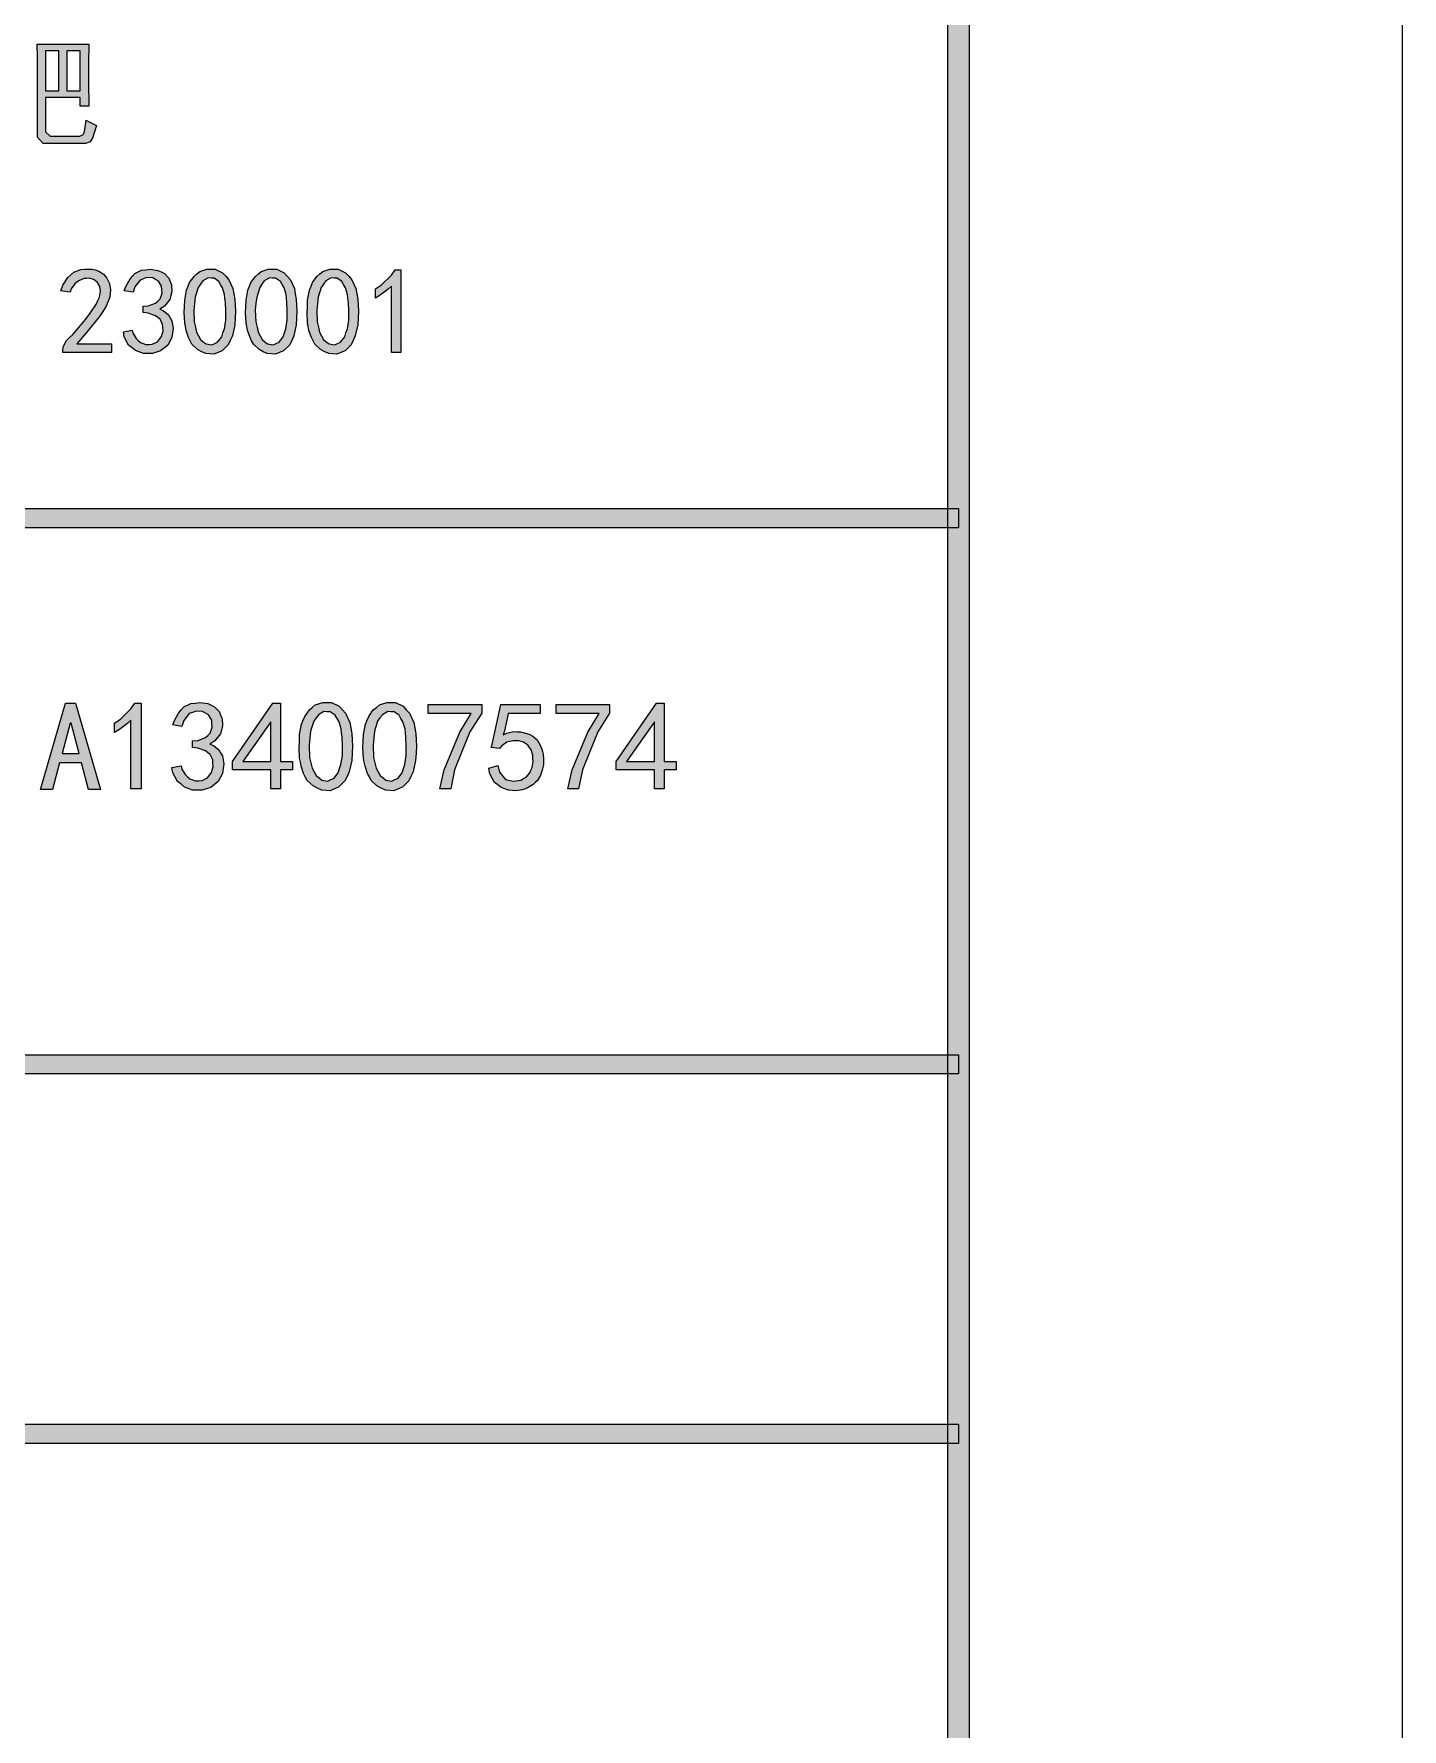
# Model space of a CAD drawing. Header units: millimetres. Extents: x 0 to 414, y 0 to 292.
# Drawn here: x 383.71 to 414.08, y 197.04 to 234.67 of the extents above; entities that cross this region are included whole.
import ezdxf

# ---------------------------------------------------------------- set-up
doc = ezdxf.new("R2010")
doc.units = ezdxf.units.MM

msp = doc.modelspace()

# ---------------------------------------------------------------- hatches: boundary and pattern name
h = msp.add_hatch(color=0)
h.dxf.hatch_style = 2
h.paths.add_polyline_path([(404.473833, 9.609667), (403.997583, 10.085917), (403.997583, 282.380972), (404.473833, 282.857222)])
h = msp.add_hatch(color=0)
h.paths.add_polyline_path([(384.929944, 234.438472), (384.926417, 234.389083), (384.919361, 234.064528), (384.919361, 233.785833), (384.919361, 233.510667), (384.926417, 233.147306), (384.929944, 233.062639), (384.739444, 233.062639), (384.739444, 233.253139), (383.970389, 233.253139), (383.970389, 232.582861), (383.970389, 232.491139), (384.072694, 232.399417), (384.175, 232.399417), (384.675944, 232.399417), (384.732389, 232.399417), (384.806472, 232.431167), (384.820583, 232.466444), (384.831167, 232.498194), (384.855861, 232.639306), (384.866444, 232.752194), (384.919361, 232.720444), (385.039306, 232.660472), (385.102806, 232.635778), (385.064, 232.512306), (385.007556, 232.350028), (384.982861, 232.311222), (384.961694, 232.268889), (384.852333, 232.230083), (384.760611, 232.230083), (384.033889, 232.230083), (383.913944, 232.230083), (383.790472, 232.374722), (383.790472, 232.519361), (383.790472, 234.128028), (383.790472, 234.21975), (383.783417, 234.374972), (383.779889, 234.438472)])
h.paths.add_polyline_path([(384.739444, 233.404833), (384.739444, 234.286778), (384.439583, 234.286778), (384.439583, 233.404833)])
h.paths.add_polyline_path([(384.259667, 233.404833), (384.259667, 234.286778), (383.970389, 234.286778), (383.970389, 233.404833)])
h = msp.add_hatch(color=0)
h.dxf.hatch_style = 2
h.paths.add_polyline_path([(384.351389, 227.640444), (384.358444, 227.721583), (384.432528, 227.862694), (384.503083, 227.929722), (384.570111, 227.993222), (384.7465, 228.190778), (384.852333, 228.328361), (384.961694, 228.465944), (385.099278, 228.674083), (385.131028, 228.748167), (385.162778, 228.825778), (385.187472, 228.952778), (385.180417, 229.005694), (385.169833, 229.058611), (385.120444, 229.146806), (385.078111, 229.182083), (385.035778, 229.217361), (384.937, 229.245583), (384.880556, 229.238528), (384.824111, 229.235), (384.718278, 229.192667), (384.665361, 229.153861), (384.615972, 229.118583), (384.538361, 229.005694), (384.513667, 228.931611), (384.309056, 228.963361), (384.351389, 229.086833), (384.46075, 229.263222), (384.527778, 229.319667), (384.594806, 229.376111), (384.753556, 229.436083), (384.84175, 229.443139), (384.894667, 229.446667), (384.993444, 229.446667), (385.035778, 229.436083), (385.078111, 229.429028), (385.166306, 229.390222), (385.212167, 229.362), (385.2545, 229.333778), (385.332111, 229.245583), (385.360333, 229.185611), (385.388556, 229.129167), (385.409722, 228.988056), (385.402667, 228.903389), (385.395611, 228.82225), (385.310944, 228.624694), (385.236861, 228.508278), (385.162778, 228.395389), (384.8735, 228.035556), (384.661833, 227.788611), (385.430889, 227.788611), (385.430889, 227.598111), (384.351389, 227.598111)])
h = msp.add_hatch(color=0)
h.dxf.hatch_style = 2
h.paths.add_polyline_path([(385.695472, 228.056722), (385.8895, 228.088472), (385.910667, 228.017917), (385.977694, 227.905028), (386.027083, 227.859167), (386.072944, 227.813306), (386.192889, 227.770972), (386.266972, 227.7745), (386.337528, 227.778028), (386.453944, 227.834472), (386.496278, 227.890917), (386.538611, 227.947361), (386.577417, 228.074361), (386.570361, 228.148444), (386.566833, 228.219), (386.510389, 228.331889), (386.457472, 228.370694), (386.408083, 228.4095), (386.245806, 228.465944), (386.132917, 228.483583), (386.132917, 228.621167), (386.245806, 228.63175), (386.408083, 228.691722), (386.457472, 228.737583), (386.510389, 228.786972), (386.55625, 228.910444), (386.549194, 228.988056), (386.542139, 229.065667), (386.475111, 229.178556), (386.411611, 229.213833), (386.348111, 229.249111), (386.210528, 229.256167), (386.139972, 229.227944), (386.065889, 229.20325), (385.953, 229.055083), (385.910667, 228.931611), (385.716639, 228.963361), (385.748389, 229.058611), (385.836583, 229.217361), (385.893028, 229.284389), (385.949472, 229.347889), (386.101167, 229.421972), (386.196417, 229.432556), (386.291667, 229.443139), (386.461, 229.418444), (386.531556, 229.383167), (386.605639, 229.347889), (386.707944, 229.242056), (386.736167, 229.1715), (386.764389, 229.097417), (386.771444, 228.942194), (386.750278, 228.857528), (386.729111, 228.769333), (386.609167, 228.621167), (386.506861, 228.557667), (386.580944, 228.525917), (386.697361, 228.430667), (386.736167, 228.367167), (386.774972, 228.300139), (386.803194, 228.134333), (386.789083, 228.0285), (386.774972, 227.926194), (386.68325, 227.756861), (386.602111, 227.693361), (386.520972, 227.629861), (386.341056, 227.569889), (386.23875, 227.569889), (386.139972, 227.573417), (385.963583, 227.636917), (385.8895, 227.700417), (385.811889, 227.760389), (385.716639, 227.940306)])
h = msp.add_hatch(color=0)
h.paths.add_polyline_path([(387.050139, 228.617639), (387.057194, 228.75875), (387.096, 228.981), (387.131278, 229.065667), (387.166556, 229.146806), (387.265333, 229.284389), (387.328833, 229.337306), (387.392333, 229.390222), (387.547556, 229.443139), (387.642806, 229.443139), (387.734528, 229.443139), (387.896806, 229.365528), (387.967361, 229.287917), (388.037917, 229.210306), (388.126111, 229.016278), (388.147278, 228.899861), (388.168444, 228.779917), (388.182556, 228.511806), (388.1755, 228.360111), (388.168444, 228.208417), (388.115528, 227.961472), (388.069667, 227.862694), (388.023806, 227.767444), (387.886222, 227.633389), (387.798028, 227.598111), (387.706306, 227.559306), (387.526389, 227.569889), (387.434667, 227.612222), (387.342944, 227.658083), (387.215944, 227.778028), (387.177139, 227.852111), (387.141861, 227.929722), (387.088944, 228.084944), (387.071306, 228.169611), (387.057194, 228.25075), (387.046611, 228.476528)])
h.paths.add_polyline_path([(387.275917, 228.681139), (387.258278, 228.532972), (387.268861, 228.271917), (387.297083, 228.159028), (387.321778, 228.042611), (387.409972, 227.880333), (387.469944, 227.830944), (387.533444, 227.785083), (387.656917, 227.767444), (387.723944, 227.795667), (387.787444, 227.823889), (387.879167, 227.940306), (387.907389, 228.0285), (387.939139, 228.116694), (387.967361, 228.310722), (387.967361, 228.413028), (387.967361, 228.518861), (387.960306, 228.705833), (387.949722, 228.7905), (387.942667, 228.878694), (387.896806, 229.030389), (387.854472, 229.100944), (387.815667, 229.1715), (387.709833, 229.242056), (387.642806, 229.245583), (387.575778, 229.249111), (387.459361, 229.182083), (387.406444, 229.111528), (387.357056, 229.040972), (387.290028, 228.825778)])
h = msp.add_hatch(color=0)
h.paths.add_polyline_path([(388.415389, 228.617639), (388.418917, 228.75875), (388.46125, 228.981), (388.496528, 229.065667), (388.528278, 229.146806), (388.627056, 229.284389), (388.694083, 229.337306), (388.757583, 229.390222), (388.912806, 229.443139), (389.008056, 229.443139), (389.099778, 229.443139), (389.262056, 229.365528), (389.332611, 229.287917), (389.403167, 229.210306), (389.491361, 229.016278), (389.512528, 228.899861), (389.533694, 228.779917), (389.547806, 228.511806), (389.54075, 228.360111), (389.533694, 228.208417), (389.480778, 227.961472), (389.434917, 227.862694), (389.389056, 227.767444), (389.251472, 227.633389), (389.163278, 227.598111), (389.071556, 227.559306), (388.888111, 227.569889), (388.799917, 227.612222), (388.708194, 227.658083), (388.581194, 227.778028), (388.542389, 227.852111), (388.507111, 227.929722), (388.454194, 228.084944), (388.436556, 228.169611), (388.418917, 228.25075), (388.408333, 228.476528)])
h.paths.add_polyline_path([(388.637639, 228.681139), (388.623528, 228.532972), (388.634111, 228.271917), (388.662333, 228.159028), (388.687028, 228.042611), (388.775222, 227.880333), (388.835194, 227.830944), (388.898694, 227.785083), (389.022167, 227.767444), (389.085667, 227.795667), (389.152694, 227.823889), (389.244417, 227.940306), (389.272639, 228.0285), (389.304389, 228.116694), (389.332611, 228.310722), (389.332611, 228.413028), (389.332611, 228.518861), (389.325556, 228.705833), (389.314972, 228.7905), (389.307917, 228.878694), (389.262056, 229.030389), (389.219722, 229.100944), (389.180917, 229.1715), (389.075083, 229.242056), (389.008056, 229.245583), (388.941028, 229.249111), (388.824611, 229.182083), (388.771694, 229.111528), (388.722306, 229.040972), (388.655278, 228.825778)])
h = msp.add_hatch(color=0)
h.paths.add_polyline_path([(389.780639, 228.617639), (389.784167, 228.75875), (389.8265, 228.981), (389.861778, 229.065667), (389.893528, 229.146806), (389.992306, 229.284389), (390.055806, 229.337306), (390.122833, 229.390222), (390.278056, 229.443139), (390.373306, 229.443139), (390.465028, 229.443139), (390.627306, 229.365528), (390.697861, 229.287917), (390.768417, 229.210306), (390.856611, 229.016278), (390.877778, 228.899861), (390.898944, 228.779917), (390.913056, 228.511806), (390.906, 228.360111), (390.898944, 228.208417), (390.8425, 227.961472), (390.800167, 227.862694), (390.754306, 227.767444), (390.616722, 227.633389), (390.525, 227.598111), (390.436806, 227.559306), (390.253361, 227.569889), (390.165167, 227.612222), (390.073444, 227.658083), (389.946444, 227.778028), (389.907639, 227.852111), (389.872361, 227.929722), (389.815917, 228.084944), (389.801806, 228.169611), (389.784167, 228.25075), (389.773583, 228.476528)])
h.paths.add_polyline_path([(390.002889, 228.681139), (389.988778, 228.532972), (389.999361, 228.271917), (390.024056, 228.159028), (390.052278, 228.042611), (390.140472, 227.880333), (390.200444, 227.830944), (390.263944, 227.785083), (390.387417, 227.767444), (390.450917, 227.795667), (390.514417, 227.823889), (390.609667, 227.940306), (390.637889, 228.0285), (390.669639, 228.116694), (390.697861, 228.310722), (390.697861, 228.413028), (390.697861, 228.518861), (390.690806, 228.705833), (390.680222, 228.7905), (390.673167, 228.878694), (390.623778, 229.030389), (390.584972, 229.100944), (390.546167, 229.1715), (390.440333, 229.242056), (390.373306, 229.245583), (390.306278, 229.249111), (390.189861, 229.182083), (390.136944, 229.111528), (390.087556, 229.040972), (390.020528, 228.825778)])
h = msp.add_hatch(color=0)
h.dxf.hatch_style = 2
h.paths.add_polyline_path([(391.646833, 229.069194), (391.576278, 228.998639), (391.399889, 228.868111), (391.294056, 228.801083), (391.294056, 229.005694), (391.428111, 229.097417), (391.646833, 229.309083), (391.7315, 229.432556), (391.8585, 229.432556), (391.8585, 227.598111), (391.646833, 227.598111)])
h = msp.add_hatch(color=0)
h.dxf.hatch_style = 2
h.paths.add_polyline_path([(404.237472, 224.130306), (404.237472, 223.706972), (354.957944, 223.706972), (354.957944, 224.130306)])
h = msp.add_hatch(color=0)
h.paths.add_polyline_path([(385.187472, 217.896722), (384.922889, 217.896722), (384.767667, 218.485861), (384.280833, 218.485861), (384.125611, 217.896722), (383.8575, 217.896722), (384.411361, 219.815833), (384.633611, 219.815833)])
h.paths.add_polyline_path([(384.711222, 218.697528), (384.534833, 219.371333), (384.513667, 219.371333), (384.33375, 218.697528)])
h = msp.add_hatch(color=0)
h.dxf.hatch_style = 2
h.paths.add_polyline_path([(385.864806, 219.438361), (385.79425, 219.367806), (385.610806, 219.230222), (385.497917, 219.163194), (385.497917, 219.371333), (385.639028, 219.466583), (385.864806, 219.688833), (385.953, 219.815833), (386.087056, 219.815833), (386.087056, 217.907306), (385.864806, 217.907306)])
h = msp.add_hatch(color=0)
h.dxf.hatch_style = 2
h.paths.add_polyline_path([(386.774972, 218.387083), (386.976056, 218.418833), (386.997222, 218.348278), (387.067778, 218.228333), (387.117167, 218.178944), (387.170083, 218.133083), (387.293556, 218.09075), (387.367639, 218.09075), (387.441722, 218.094278), (387.561667, 218.15425), (387.607528, 218.214222), (387.649861, 218.270667), (387.688667, 218.404722), (387.685139, 218.478806), (387.678083, 218.556417), (387.621639, 218.672833), (387.568722, 218.711639), (387.515806, 218.753972), (387.346472, 218.813944), (387.230056, 218.828056), (387.230056, 218.972694), (387.346472, 218.983278), (387.515806, 219.046778), (387.568722, 219.096167), (387.621639, 219.145556), (387.6675, 219.276083), (387.660444, 219.357222), (387.656917, 219.434833), (387.582833, 219.55125), (387.519333, 219.590056), (387.452306, 219.625333), (387.311194, 219.632389), (387.233583, 219.604167), (387.1595, 219.579472), (387.039556, 219.42425), (386.997222, 219.293722), (386.796139, 219.329), (386.831417, 219.427778), (386.923139, 219.593583), (386.979583, 219.660611), (387.039556, 219.727639), (387.194778, 219.80525), (387.297083, 219.815833), (387.395861, 219.826417), (387.57225, 219.801722), (387.646333, 219.766444), (387.720417, 219.731167), (387.82625, 219.618278), (387.854472, 219.544194), (387.886222, 219.470111), (387.896806, 219.307833), (387.872111, 219.216111), (387.850944, 219.127917), (387.723944, 218.972694), (387.618111, 218.905667), (387.695722, 218.873917), (387.815667, 218.775139), (387.854472, 218.708111), (387.896806, 218.641083), (387.925028, 218.464694), (387.910917, 218.358861), (387.896806, 218.2495), (387.801556, 218.076639), (387.716889, 218.009611), (387.63575, 217.942583), (387.44525, 217.879083), (387.339417, 217.882611), (387.233583, 217.882611), (387.053667, 217.949639), (386.976056, 218.013139), (386.898444, 218.076639), (386.796139, 218.263611)])
h = msp.add_hatch(color=0)
h.paths.add_polyline_path([(388.96925, 218.330639), (388.115528, 218.330639), (388.115528, 218.517611), (389.015111, 219.815833), (389.180917, 219.815833), (389.180917, 218.517611), (389.449028, 218.517611), (389.449028, 218.330639), (389.180917, 218.330639), (389.180917, 217.907306), (388.96925, 217.907306)])
h.paths.add_polyline_path([(388.96925, 218.517611), (388.96925, 219.396028), (388.348361, 218.517611)])
h = msp.add_hatch(color=0)
h.paths.add_polyline_path([(389.60425, 218.969167), (389.607778, 219.113806), (389.650111, 219.346639), (389.685389, 219.434833), (389.720667, 219.5195), (389.8265, 219.660611), (389.89, 219.717056), (389.957028, 219.7735), (390.122833, 219.826417), (390.218083, 219.826417), (390.316861, 219.826417), (390.486194, 219.748806), (390.55675, 219.667667), (390.627306, 219.586528), (390.722556, 219.385444), (390.743722, 219.261972), (390.768417, 219.1385), (390.782528, 218.859806), (390.771944, 218.701056), (390.764889, 218.542306), (390.708444, 218.284778), (390.662583, 218.186), (390.613194, 218.087222), (390.472083, 217.946111), (390.380361, 217.907306), (390.285111, 217.8685), (390.098139, 217.879083), (390.002889, 217.924944), (389.907639, 217.974333), (389.773583, 218.097806), (389.734778, 218.175417), (389.695972, 218.253028), (389.643056, 218.415306), (389.625417, 218.5035), (389.607778, 218.588167), (389.597194, 218.821)])
h.paths.add_polyline_path([(389.837083, 219.036194), (389.819444, 218.880972), (389.830028, 218.609333), (389.85825, 218.489389), (389.886472, 218.372972), (389.978194, 218.203639), (390.041694, 218.15425), (390.105194, 218.101333), (390.235722, 218.083694), (390.30275, 218.115444), (390.369778, 218.143667), (390.465028, 218.267139), (390.496778, 218.358861), (390.525, 218.450583), (390.55675, 218.648139), (390.55675, 218.7575), (390.55675, 218.866861), (390.549694, 219.060889), (390.539111, 219.152611), (390.532056, 219.240806), (390.482667, 219.399556), (390.440333, 219.473639), (390.398, 219.544194), (390.288639, 219.618278), (390.218083, 219.621806), (390.147528, 219.625333), (390.027583, 219.554778), (389.974667, 219.484222), (389.92175, 219.410139), (389.851194, 219.187889)])
h = msp.add_hatch(color=0)
h.paths.add_polyline_path([(391.022417, 218.969167), (391.029472, 219.113806), (391.068278, 219.346639), (391.107083, 219.434833), (391.142361, 219.5195), (391.244667, 219.660611), (391.311694, 219.717056), (391.378722, 219.7735), (391.541, 219.826417), (391.639778, 219.826417), (391.735028, 219.826417), (391.904361, 219.748806), (391.974917, 219.667667), (392.049, 219.586528), (392.14425, 219.385444), (392.165417, 219.261972), (392.186583, 219.1385), (392.200694, 218.859806), (392.193639, 218.701056), (392.183056, 218.542306), (392.130139, 218.284778), (392.08075, 218.186), (392.034889, 218.087222), (391.893778, 217.946111), (391.798528, 217.907306), (391.703278, 217.8685), (391.516306, 217.879083), (391.421056, 217.924944), (391.325806, 217.974333), (391.195278, 218.097806), (391.156472, 218.175417), (391.117667, 218.253028), (391.061222, 218.415306), (391.043583, 218.5035), (391.029472, 218.588167), (391.015361, 218.821)])
h.paths.add_polyline_path([(391.25525, 219.036194), (391.237611, 218.880972), (391.248194, 218.609333), (391.276417, 218.489389), (391.304639, 218.372972), (391.396361, 218.203639), (391.459861, 218.15425), (391.523361, 218.101333), (391.653889, 218.083694), (391.720917, 218.115444), (391.787944, 218.143667), (391.883194, 218.267139), (391.914944, 218.358861), (391.946694, 218.450583), (391.974917, 218.648139), (391.974917, 218.7575), (391.974917, 218.866861), (391.967861, 219.060889), (391.960806, 219.152611), (391.950222, 219.240806), (391.900833, 219.399556), (391.8585, 219.473639), (391.819694, 219.544194), (391.706806, 219.618278), (391.639778, 219.621806), (391.569222, 219.625333), (391.44575, 219.554778), (391.392833, 219.484222), (391.339917, 219.410139), (391.272889, 219.187889)])
h = msp.add_hatch(color=0)
h.dxf.hatch_style = 2
h.paths.add_polyline_path([(392.719278, 217.907306), (392.818056, 218.330639), (393.167306, 219.166722), (393.417778, 219.583), (392.465278, 219.583), (392.465278, 219.784083), (393.650611, 219.784083), (393.650611, 219.593583), (393.389556, 219.173778), (393.047361, 218.330639), (392.962694, 217.907306)])
h = msp.add_hatch(color=0)
h.dxf.hatch_style = 2
h.paths.add_polyline_path([(394.006917, 218.429417), (394.045722, 218.28125), (394.17625, 218.115444), (394.2715, 218.097806), (394.36675, 218.080167), (394.518444, 218.101333), (394.578417, 218.136611), (394.634861, 218.171889), (394.719528, 218.267139), (394.744222, 218.323583), (394.768917, 218.383556), (394.790083, 218.514083), (394.786556, 218.584639), (394.786556, 218.658722), (394.74775, 218.778667), (394.708944, 218.828056), (394.673667, 218.880972), (394.581944, 218.944472), (394.5255, 218.962111), (394.472583, 218.97975), (394.345583, 218.97975), (394.278556, 218.962111), (394.208, 218.944472), (394.095111, 218.866861), (394.04925, 218.806889), (393.862278, 218.828056), (393.872861, 218.863333), (393.978694, 219.339583), (394.073944, 219.784083), (394.948833, 219.784083), (394.948833, 219.583), (394.23975, 219.583), (394.211528, 219.434833), (394.155083, 219.194944), (394.126861, 219.10675), (394.211528, 219.145556), (394.36675, 219.180833), (394.437306, 219.177306), (394.511389, 219.177306), (394.648972, 219.142028), (394.716, 219.113806), (394.783028, 219.082056), (394.878278, 218.997389), (394.910028, 218.944472), (394.941778, 218.891556), (394.984111, 218.78925), (394.998222, 218.736333), (395.012333, 218.683417), (395.022917, 218.567), (395.019389, 218.507028), (395.019389, 218.447056), (394.991167, 218.323583), (394.97, 218.256556), (394.948833, 218.193056), (394.881806, 218.09075), (394.835944, 218.048417), (394.793611, 218.006083), (394.68425, 217.939056), (394.62075, 217.914361), (394.55725, 217.889667), (394.409083, 217.8685), (394.327944, 217.875556), (394.243278, 217.882611), (394.084528, 217.942583), (394.010444, 217.999028), (393.936361, 218.051944), (393.834056, 218.242444), (393.805833, 218.372972)])
h = msp.add_hatch(color=0)
h.dxf.hatch_style = 2
h.paths.add_polyline_path([(395.559139, 217.907306), (395.657917, 218.330639), (396.007167, 219.166722), (396.257639, 219.583), (395.305139, 219.583), (395.305139, 219.784083), (396.490472, 219.784083), (396.490472, 219.593583), (396.229417, 219.173778), (395.887222, 218.330639), (395.802556, 217.907306)])
h = msp.add_hatch(color=0)
h.paths.add_polyline_path([(397.488833, 218.330639), (396.635111, 218.330639), (396.635111, 218.517611), (397.531167, 219.815833), (397.7005, 219.815833), (397.7005, 218.517611), (397.965083, 218.517611), (397.965083, 218.330639), (397.7005, 218.330639), (397.7005, 217.907306), (397.488833, 217.907306)])
h.paths.add_polyline_path([(397.488833, 218.517611), (397.488833, 219.396028), (396.867944, 218.517611)])
h = msp.add_hatch(color=0)
h.dxf.hatch_style = 2
h.paths.add_polyline_path([(404.237472, 212.008861), (404.237472, 211.585528), (354.957944, 211.585528), (354.957944, 212.008861)])
h = msp.add_hatch(color=0)
h.dxf.hatch_style = 2
h.paths.add_polyline_path([(404.237472, 203.806778), (404.237472, 203.383444), (354.957944, 203.383444), (354.957944, 203.806778)])

# ---------------------------------------------------------------- linework, layer by layer
at = {"color": 0, "lineweight": 0}
for points in [[(0, 0), (0, 292.466889), (414.0835, 292.466889), (414.0835, 0)], [(404.473833, 9.609667), (403.997583, 10.085917), (403.997583, 282.380972), (404.473833, 282.857222)], [(384.929944, 234.438472), (384.926417, 234.389083), (384.919361, 234.064528), (384.919361, 233.785833), (384.919361, 233.510667), (384.926417, 233.147306), (384.929944, 233.062639), (384.739444, 233.062639), (384.739444, 233.253139), (383.970389, 233.253139), (383.970389, 232.582861), (383.970389, 232.491139), (384.072694, 232.399417), (384.175, 232.399417), (384.675944, 232.399417), (384.732389, 232.399417), (384.806472, 232.431167), (384.820583, 232.466444), (384.831167, 232.498194), (384.855861, 232.639306), (384.866444, 232.752194), (384.919361, 232.720444), (385.039306, 232.660472), (385.102806, 232.635778), (385.064, 232.512306), (385.007556, 232.350028), (384.982861, 232.311222), (384.961694, 232.268889), (384.852333, 232.230083), (384.760611, 232.230083), (384.033889, 232.230083), (383.913944, 232.230083), (383.790472, 232.374722), (383.790472, 232.519361), (383.790472, 234.128028), (383.790472, 234.21975), (383.783417, 234.374972), (383.779889, 234.438472)], [(384.259667, 233.404833), (384.259667, 234.286778), (383.970389, 234.286778), (383.970389, 233.404833)], [(384.739444, 233.404833), (384.739444, 234.286778), (384.439583, 234.286778), (384.439583, 233.404833)], [(384.351389, 227.640444), (384.358444, 227.721583), (384.432528, 227.862694), (384.503083, 227.929722), (384.570111, 227.993222), (384.7465, 228.190778), (384.852333, 228.328361), (384.961694, 228.465944), (385.099278, 228.674083), (385.131028, 228.748167), (385.162778, 228.825778), (385.187472, 228.952778), (385.180417, 229.005694), (385.169833, 229.058611), (385.120444, 229.146806), (385.078111, 229.182083), (385.035778, 229.217361), (384.937, 229.245583), (384.880556, 229.238528), (384.824111, 229.235), (384.718278, 229.192667), (384.665361, 229.153861), (384.615972, 229.118583), (384.538361, 229.005694), (384.513667, 228.931611), (384.309056, 228.963361), (384.351389, 229.086833), (384.46075, 229.263222), (384.527778, 229.319667), (384.594806, 229.376111), (384.753556, 229.436083), (384.84175, 229.443139), (384.894667, 229.446667), (384.993444, 229.446667), (385.035778, 229.436083), (385.078111, 229.429028), (385.166306, 229.390222), (385.212167, 229.362), (385.2545, 229.333778), (385.332111, 229.245583), (385.360333, 229.185611), (385.388556, 229.129167), (385.409722, 228.988056), (385.402667, 228.903389), (385.395611, 228.82225), (385.310944, 228.624694), (385.236861, 228.508278), (385.162778, 228.395389), (384.8735, 228.035556), (384.661833, 227.788611), (385.430889, 227.788611), (385.430889, 227.598111), (384.351389, 227.598111)], [(385.695472, 228.056722), (385.8895, 228.088472), (385.910667, 228.017917), (385.977694, 227.905028), (386.027083, 227.859167), (386.072944, 227.813306), (386.192889, 227.770972), (386.266972, 227.7745), (386.337528, 227.778028), (386.453944, 227.834472), (386.496278, 227.890917), (386.538611, 227.947361), (386.577417, 228.074361), (386.570361, 228.148444), (386.566833, 228.219), (386.510389, 228.331889), (386.457472, 228.370694), (386.408083, 228.4095), (386.245806, 228.465944), (386.132917, 228.483583), (386.132917, 228.621167), (386.245806, 228.63175), (386.408083, 228.691722), (386.457472, 228.737583), (386.510389, 228.786972), (386.55625, 228.910444), (386.549194, 228.988056), (386.542139, 229.065667), (386.475111, 229.178556), (386.411611, 229.213833), (386.348111, 229.249111), (386.210528, 229.256167), (386.139972, 229.227944), (386.065889, 229.20325), (385.953, 229.055083), (385.910667, 228.931611), (385.716639, 228.963361), (385.748389, 229.058611), (385.836583, 229.217361), (385.893028, 229.284389), (385.949472, 229.347889), (386.101167, 229.421972), (386.196417, 229.432556), (386.291667, 229.443139), (386.461, 229.418444), (386.531556, 229.383167), (386.605639, 229.347889), (386.707944, 229.242056), (386.736167, 229.1715), (386.764389, 229.097417), (386.771444, 228.942194), (386.750278, 228.857528), (386.729111, 228.769333), (386.609167, 228.621167), (386.506861, 228.557667), (386.580944, 228.525917), (386.697361, 228.430667), (386.736167, 228.367167), (386.774972, 228.300139), (386.803194, 228.134333), (386.789083, 228.0285), (386.774972, 227.926194), (386.68325, 227.756861), (386.602111, 227.693361), (386.520972, 227.629861), (386.341056, 227.569889), (386.23875, 227.569889), (386.139972, 227.573417), (385.963583, 227.636917), (385.8895, 227.700417), (385.811889, 227.760389), (385.716639, 227.940306)], [(387.050139, 228.617639), (387.057194, 228.75875), (387.096, 228.981), (387.131278, 229.065667), (387.166556, 229.146806), (387.265333, 229.284389), (387.328833, 229.337306), (387.392333, 229.390222), (387.547556, 229.443139), (387.642806, 229.443139), (387.734528, 229.443139), (387.896806, 229.365528), (387.967361, 229.287917), (388.037917, 229.210306), (388.126111, 229.016278), (388.147278, 228.899861), (388.168444, 228.779917), (388.182556, 228.511806), (388.1755, 228.360111), (388.168444, 228.208417), (388.115528, 227.961472), (388.069667, 227.862694), (388.023806, 227.767444), (387.886222, 227.633389), (387.798028, 227.598111), (387.706306, 227.559306), (387.526389, 227.569889), (387.434667, 227.612222), (387.342944, 227.658083), (387.215944, 227.778028), (387.177139, 227.852111), (387.141861, 227.929722), (387.088944, 228.084944), (387.071306, 228.169611), (387.057194, 228.25075), (387.046611, 228.476528)], [(387.275917, 228.681139), (387.258278, 228.532972), (387.268861, 228.271917), (387.297083, 228.159028), (387.321778, 228.042611), (387.409972, 227.880333), (387.469944, 227.830944), (387.533444, 227.785083), (387.656917, 227.767444), (387.723944, 227.795667), (387.787444, 227.823889), (387.879167, 227.940306), (387.907389, 228.0285), (387.939139, 228.116694), (387.967361, 228.310722), (387.967361, 228.413028), (387.967361, 228.518861), (387.960306, 228.705833), (387.949722, 228.7905), (387.942667, 228.878694), (387.896806, 229.030389), (387.854472, 229.100944), (387.815667, 229.1715), (387.709833, 229.242056), (387.642806, 229.245583), (387.575778, 229.249111), (387.459361, 229.182083), (387.406444, 229.111528), (387.357056, 229.040972), (387.290028, 228.825778)], [(388.415389, 228.617639), (388.418917, 228.75875), (388.46125, 228.981), (388.496528, 229.065667), (388.528278, 229.146806), (388.627056, 229.284389), (388.694083, 229.337306), (388.757583, 229.390222), (388.912806, 229.443139), (389.008056, 229.443139), (389.099778, 229.443139), (389.262056, 229.365528), (389.332611, 229.287917), (389.403167, 229.210306), (389.491361, 229.016278), (389.512528, 228.899861), (389.533694, 228.779917), (389.547806, 228.511806), (389.54075, 228.360111), (389.533694, 228.208417), (389.480778, 227.961472), (389.434917, 227.862694), (389.389056, 227.767444), (389.251472, 227.633389), (389.163278, 227.598111), (389.071556, 227.559306), (388.888111, 227.569889), (388.799917, 227.612222), (388.708194, 227.658083), (388.581194, 227.778028), (388.542389, 227.852111), (388.507111, 227.929722), (388.454194, 228.084944), (388.436556, 228.169611), (388.418917, 228.25075), (388.408333, 228.476528)], [(388.637639, 228.681139), (388.623528, 228.532972), (388.634111, 228.271917), (388.662333, 228.159028), (388.687028, 228.042611), (388.775222, 227.880333), (388.835194, 227.830944), (388.898694, 227.785083), (389.022167, 227.767444), (389.085667, 227.795667), (389.152694, 227.823889), (389.244417, 227.940306), (389.272639, 228.0285), (389.304389, 228.116694), (389.332611, 228.310722), (389.332611, 228.413028), (389.332611, 228.518861), (389.325556, 228.705833), (389.314972, 228.7905), (389.307917, 228.878694), (389.262056, 229.030389), (389.219722, 229.100944), (389.180917, 229.1715), (389.075083, 229.242056), (389.008056, 229.245583), (388.941028, 229.249111), (388.824611, 229.182083), (388.771694, 229.111528), (388.722306, 229.040972), (388.655278, 228.825778)], [(389.780639, 228.617639), (389.784167, 228.75875), (389.8265, 228.981), (389.861778, 229.065667), (389.893528, 229.146806), (389.992306, 229.284389), (390.055806, 229.337306), (390.122833, 229.390222), (390.278056, 229.443139), (390.373306, 229.443139), (390.465028, 229.443139), (390.627306, 229.365528), (390.697861, 229.287917), (390.768417, 229.210306), (390.856611, 229.016278), (390.877778, 228.899861), (390.898944, 228.779917), (390.913056, 228.511806), (390.906, 228.360111), (390.898944, 228.208417), (390.8425, 227.961472), (390.800167, 227.862694), (390.754306, 227.767444), (390.616722, 227.633389), (390.525, 227.598111), (390.436806, 227.559306), (390.253361, 227.569889), (390.165167, 227.612222), (390.073444, 227.658083), (389.946444, 227.778028), (389.907639, 227.852111), (389.872361, 227.929722), (389.815917, 228.084944), (389.801806, 228.169611), (389.784167, 228.25075), (389.773583, 228.476528)], [(390.002889, 228.681139), (389.988778, 228.532972), (389.999361, 228.271917), (390.024056, 228.159028), (390.052278, 228.042611), (390.140472, 227.880333), (390.200444, 227.830944), (390.263944, 227.785083), (390.387417, 227.767444), (390.450917, 227.795667), (390.514417, 227.823889), (390.609667, 227.940306), (390.637889, 228.0285), (390.669639, 228.116694), (390.697861, 228.310722), (390.697861, 228.413028), (390.697861, 228.518861), (390.690806, 228.705833), (390.680222, 228.7905), (390.673167, 228.878694), (390.623778, 229.030389), (390.584972, 229.100944), (390.546167, 229.1715), (390.440333, 229.242056), (390.373306, 229.245583), (390.306278, 229.249111), (390.189861, 229.182083), (390.136944, 229.111528), (390.087556, 229.040972), (390.020528, 228.825778)], [(391.646833, 229.069194), (391.576278, 228.998639), (391.399889, 228.868111), (391.294056, 228.801083), (391.294056, 229.005694), (391.428111, 229.097417), (391.646833, 229.309083), (391.7315, 229.432556), (391.8585, 229.432556), (391.8585, 227.598111), (391.646833, 227.598111)], [(404.237472, 224.130306), (404.237472, 223.706972), (354.957944, 223.706972), (354.957944, 224.130306)], [(385.187472, 217.896722), (384.922889, 217.896722), (384.767667, 218.485861), (384.280833, 218.485861), (384.125611, 217.896722), (383.8575, 217.896722), (384.411361, 219.815833), (384.633611, 219.815833)], [(385.864806, 219.438361), (385.79425, 219.367806), (385.610806, 219.230222), (385.497917, 219.163194), (385.497917, 219.371333), (385.639028, 219.466583), (385.864806, 219.688833), (385.953, 219.815833), (386.087056, 219.815833), (386.087056, 217.907306), (385.864806, 217.907306)], [(386.774972, 218.387083), (386.976056, 218.418833), (386.997222, 218.348278), (387.067778, 218.228333), (387.117167, 218.178944), (387.170083, 218.133083), (387.293556, 218.09075), (387.367639, 218.09075), (387.441722, 218.094278), (387.561667, 218.15425), (387.607528, 218.214222), (387.649861, 218.270667), (387.688667, 218.404722), (387.685139, 218.478806), (387.678083, 218.556417), (387.621639, 218.672833), (387.568722, 218.711639), (387.515806, 218.753972), (387.346472, 218.813944), (387.230056, 218.828056), (387.230056, 218.972694), (387.346472, 218.983278), (387.515806, 219.046778), (387.568722, 219.096167), (387.621639, 219.145556), (387.6675, 219.276083), (387.660444, 219.357222), (387.656917, 219.434833), (387.582833, 219.55125), (387.519333, 219.590056), (387.452306, 219.625333), (387.311194, 219.632389), (387.233583, 219.604167), (387.1595, 219.579472), (387.039556, 219.42425), (386.997222, 219.293722), (386.796139, 219.329), (386.831417, 219.427778), (386.923139, 219.593583), (386.979583, 219.660611), (387.039556, 219.727639), (387.194778, 219.80525), (387.297083, 219.815833), (387.395861, 219.826417), (387.57225, 219.801722), (387.646333, 219.766444), (387.720417, 219.731167), (387.82625, 219.618278), (387.854472, 219.544194), (387.886222, 219.470111), (387.896806, 219.307833), (387.872111, 219.216111), (387.850944, 219.127917), (387.723944, 218.972694), (387.618111, 218.905667), (387.695722, 218.873917), (387.815667, 218.775139), (387.854472, 218.708111), (387.896806, 218.641083), (387.925028, 218.464694), (387.910917, 218.358861), (387.896806, 218.2495), (387.801556, 218.076639), (387.716889, 218.009611), (387.63575, 217.942583), (387.44525, 217.879083), (387.339417, 217.882611), (387.233583, 217.882611), (387.053667, 217.949639), (386.976056, 218.013139), (386.898444, 218.076639), (386.796139, 218.263611)], [(388.96925, 218.330639), (388.115528, 218.330639), (388.115528, 218.517611), (389.015111, 219.815833), (389.180917, 219.815833), (389.180917, 218.517611), (389.449028, 218.517611), (389.449028, 218.330639), (389.180917, 218.330639), (389.180917, 217.907306), (388.96925, 217.907306)], [(389.60425, 218.969167), (389.607778, 219.113806), (389.650111, 219.346639), (389.685389, 219.434833), (389.720667, 219.5195), (389.8265, 219.660611), (389.89, 219.717056), (389.957028, 219.7735), (390.122833, 219.826417), (390.218083, 219.826417), (390.316861, 219.826417), (390.486194, 219.748806), (390.55675, 219.667667), (390.627306, 219.586528), (390.722556, 219.385444), (390.743722, 219.261972), (390.768417, 219.1385), (390.782528, 218.859806), (390.771944, 218.701056), (390.764889, 218.542306), (390.708444, 218.284778), (390.662583, 218.186), (390.613194, 218.087222), (390.472083, 217.946111), (390.380361, 217.907306), (390.285111, 217.8685), (390.098139, 217.879083), (390.002889, 217.924944), (389.907639, 217.974333), (389.773583, 218.097806), (389.734778, 218.175417), (389.695972, 218.253028), (389.643056, 218.415306), (389.625417, 218.5035), (389.607778, 218.588167), (389.597194, 218.821)], [(391.022417, 218.969167), (391.029472, 219.113806), (391.068278, 219.346639), (391.107083, 219.434833), (391.142361, 219.5195), (391.244667, 219.660611), (391.311694, 219.717056), (391.378722, 219.7735), (391.541, 219.826417), (391.639778, 219.826417), (391.735028, 219.826417), (391.904361, 219.748806), (391.974917, 219.667667), (392.049, 219.586528), (392.14425, 219.385444), (392.165417, 219.261972), (392.186583, 219.1385), (392.200694, 218.859806), (392.193639, 218.701056), (392.183056, 218.542306), (392.130139, 218.284778), (392.08075, 218.186), (392.034889, 218.087222), (391.893778, 217.946111), (391.798528, 217.907306), (391.703278, 217.8685), (391.516306, 217.879083), (391.421056, 217.924944), (391.325806, 217.974333), (391.195278, 218.097806), (391.156472, 218.175417), (391.117667, 218.253028), (391.061222, 218.415306), (391.043583, 218.5035), (391.029472, 218.588167), (391.015361, 218.821)], [(392.719278, 217.907306), (392.818056, 218.330639), (393.167306, 219.166722), (393.417778, 219.583), (392.465278, 219.583), (392.465278, 219.784083), (393.650611, 219.784083), (393.650611, 219.593583), (393.389556, 219.173778), (393.047361, 218.330639), (392.962694, 217.907306)], [(394.006917, 218.429417), (394.045722, 218.28125), (394.17625, 218.115444), (394.2715, 218.097806), (394.36675, 218.080167), (394.518444, 218.101333), (394.578417, 218.136611), (394.634861, 218.171889), (394.719528, 218.267139), (394.744222, 218.323583), (394.768917, 218.383556), (394.790083, 218.514083), (394.786556, 218.584639), (394.786556, 218.658722), (394.74775, 218.778667), (394.708944, 218.828056), (394.673667, 218.880972), (394.581944, 218.944472), (394.5255, 218.962111), (394.472583, 218.97975), (394.345583, 218.97975), (394.278556, 218.962111), (394.208, 218.944472), (394.095111, 218.866861), (394.04925, 218.806889), (393.862278, 218.828056), (393.872861, 218.863333), (393.978694, 219.339583), (394.073944, 219.784083), (394.948833, 219.784083), (394.948833, 219.583), (394.23975, 219.583), (394.211528, 219.434833), (394.155083, 219.194944), (394.126861, 219.10675), (394.211528, 219.145556), (394.36675, 219.180833), (394.437306, 219.177306), (394.511389, 219.177306), (394.648972, 219.142028), (394.716, 219.113806), (394.783028, 219.082056), (394.878278, 218.997389), (394.910028, 218.944472), (394.941778, 218.891556), (394.984111, 218.78925), (394.998222, 218.736333), (395.012333, 218.683417), (395.022917, 218.567), (395.019389, 218.507028), (395.019389, 218.447056), (394.991167, 218.323583), (394.97, 218.256556), (394.948833, 218.193056), (394.881806, 218.09075), (394.835944, 218.048417), (394.793611, 218.006083), (394.68425, 217.939056), (394.62075, 217.914361), (394.55725, 217.889667), (394.409083, 217.8685), (394.327944, 217.875556), (394.243278, 217.882611), (394.084528, 217.942583), (394.010444, 217.999028), (393.936361, 218.051944), (393.834056, 218.242444), (393.805833, 218.372972)], [(395.559139, 217.907306), (395.657917, 218.330639), (396.007167, 219.166722), (396.257639, 219.583), (395.305139, 219.583), (395.305139, 219.784083), (396.490472, 219.784083), (396.490472, 219.593583), (396.229417, 219.173778), (395.887222, 218.330639), (395.802556, 217.907306)], [(397.488833, 218.330639), (396.635111, 218.330639), (396.635111, 218.517611), (397.531167, 219.815833), (397.7005, 219.815833), (397.7005, 218.517611), (397.965083, 218.517611), (397.965083, 218.330639), (397.7005, 218.330639), (397.7005, 217.907306), (397.488833, 217.907306)], [(384.711222, 218.697528), (384.534833, 219.371333), (384.513667, 219.371333), (384.33375, 218.697528)], [(388.96925, 218.517611), (388.96925, 219.396028), (388.348361, 218.517611)], [(389.837083, 219.036194), (389.819444, 218.880972), (389.830028, 218.609333), (389.85825, 218.489389), (389.886472, 218.372972), (389.978194, 218.203639), (390.041694, 218.15425), (390.105194, 218.101333), (390.235722, 218.083694), (390.30275, 218.115444), (390.369778, 218.143667), (390.465028, 218.267139), (390.496778, 218.358861), (390.525, 218.450583), (390.55675, 218.648139), (390.55675, 218.7575), (390.55675, 218.866861), (390.549694, 219.060889), (390.539111, 219.152611), (390.532056, 219.240806), (390.482667, 219.399556), (390.440333, 219.473639), (390.398, 219.544194), (390.288639, 219.618278), (390.218083, 219.621806), (390.147528, 219.625333), (390.027583, 219.554778), (389.974667, 219.484222), (389.92175, 219.410139), (389.851194, 219.187889)], [(391.25525, 219.036194), (391.237611, 218.880972), (391.248194, 218.609333), (391.276417, 218.489389), (391.304639, 218.372972), (391.396361, 218.203639), (391.459861, 218.15425), (391.523361, 218.101333), (391.653889, 218.083694), (391.720917, 218.115444), (391.787944, 218.143667), (391.883194, 218.267139), (391.914944, 218.358861), (391.946694, 218.450583), (391.974917, 218.648139), (391.974917, 218.7575), (391.974917, 218.866861), (391.967861, 219.060889), (391.960806, 219.152611), (391.950222, 219.240806), (391.900833, 219.399556), (391.8585, 219.473639), (391.819694, 219.544194), (391.706806, 219.618278), (391.639778, 219.621806), (391.569222, 219.625333), (391.44575, 219.554778), (391.392833, 219.484222), (391.339917, 219.410139), (391.272889, 219.187889)], [(397.488833, 218.517611), (397.488833, 219.396028), (396.867944, 218.517611)], [(404.237472, 212.008861), (404.237472, 211.585528), (354.957944, 211.585528), (354.957944, 212.008861)], [(404.237472, 203.806778), (404.237472, 203.383444), (354.957944, 203.383444), (354.957944, 203.806778)]]:
    msp.add_lwpolyline(points, close=True, dxfattribs=at)

doc.saveas('drawing.dxf')
